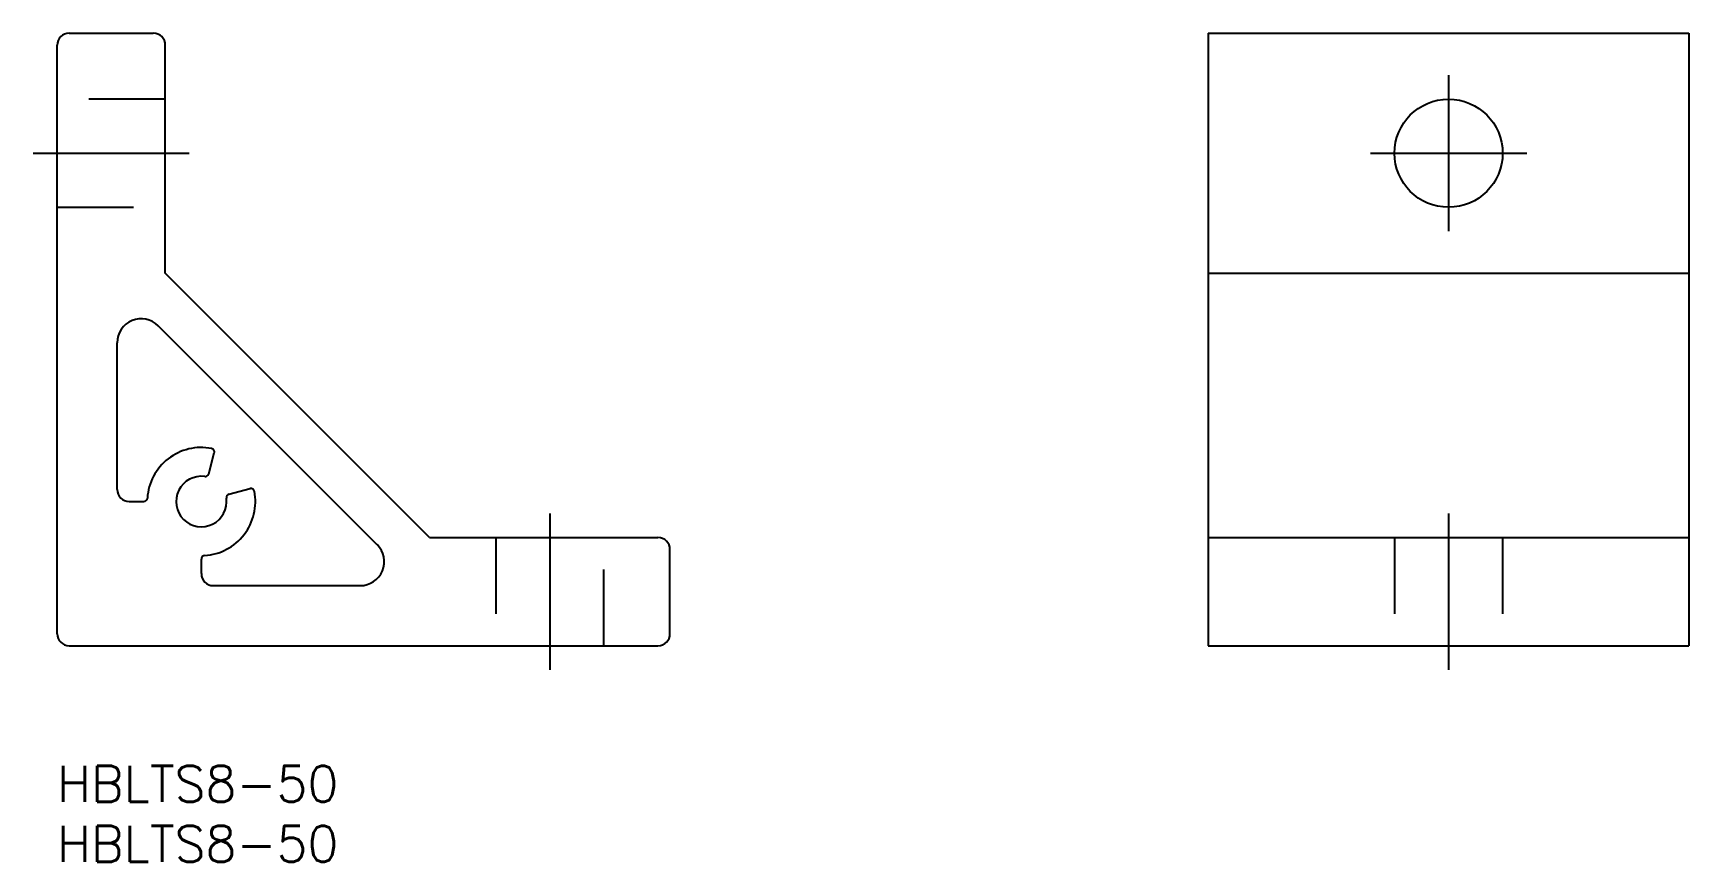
# Model space of a CAD drawing. Extents: x -2 to 136, y -8 to 61.
import ezdxf

# ---------------------------------------------------------------- set-up
doc = ezdxf.new("R2010")
doc.units = 0
doc.header["$LTSCALE"] = 0.5
doc.linetypes.add('CENTER', pattern=[50.8, 31.75, -6.35, 6.35, -6.35])
doc.linetypes.add('DASHED', pattern=[19.05, 12.7, -6.35])
for name, color, linetype in [('MSM_CENTER', 1, 'CENTER'), ('MSM_CONTINUOUS', 7, 'CONTINUOUS'), ('MSM_DASHED', 4, 'DASHED'), ('MSM_PART_NUMBER', 7, 'CONTINUOUS')]:
    doc.layers.add(name, color=color, linetype=linetype)
doc.styles.get("Standard").update_dxf_attribs({"font": 'txt.shx', "height": 1, "bigfont": 'bigfont.shx'})

# ---------------------------------------------------------------- blocks, each defined once
blk = doc.blocks.new('*U18')
at = {"layer": 'MSM_PART_NUMBER'}
blk.add_text('HBLTS8-50', height=3, dxfattribs=at).set_placement((0, -3))
blk = doc.blocks.new('*U19')
at = {"layer": 'MSM_PART_NUMBER'}
blk.add_text('HBLTS8-50', height=3, dxfattribs=at).set_placement((0, -8))

msp = doc.modelspace()

# ---------------------------------------------------------------- linework, layer by layer
at = {"layer": 'MSM_CENTER'}
for p, q in [((115.79, 57.5), (115.79, 44.5)), ((-2, 51), (11, 51)), ((109.29, 51), (122.29, 51)), ((41, 21), (41, 8)), ((115.79, 21), (115.79, 8))]:
    msp.add_line(p, q, dxfattribs=at)
at = {"layer": 'MSM_CONTINUOUS'}
for p, q in [((1, 61), (8, 61)), ((95.79, 61), (95.79, 10)), ((95.79, 61), (135.79, 61)), ((135.79, 61), (135.79, 10)), ((0, 11), (0, 60)), ((9, 41), (9, 60)), ((31, 19), (9, 41)), ((95.79, 41), (135.79, 41)), ((26.64, 18.41), (8.41, 36.64)), ((5, 23), (5, 35.22)), ((12.62, 24.3), (13.08, 26.05)), ((14.3, 22.62), (16.05, 23.08)), ((6, 22), (7.21, 22)), ((31, 19), (50, 19)), ((51, 11), (51, 18)), ((95.79, 19), (135.79, 19)), ((12, 16), (12, 17.21)), ((13, 15), (25.22, 15)), ((1, 10), (50, 10)), ((95.79, 10), (135.79, 10))]:
    msp.add_line(p, q, dxfattribs=at)
msp.add_circle((115.79, 51), 4.5, dxfattribs=at)
for centre, radius, start, end in [((1, 60), 1, 90, 180), ((8, 60), 1, 0, 90), ((7, 35.22), 2, 45, 180), ((12, 22), 4.5, 79.096, 176.4167), ((12.79, 26.12), 0.3, 345, 79.096), ((12, 22), 2.1, 82.1808, 7.8192), ((12.33, 24.38), 0.3, 262.1808, 345), ((6, 23), 1, 180, 270), ((7.21, 22.3), 0.3, 270, 356.4167), ((12, 22), 4.5, 273.5833, 10.904), ((14.38, 22.33), 0.3, 105, 187.8192), ((16.12, 22.79), 0.3, 10.904, 105), ((25.22, 17), 2, 270, 45), ((50, 18), 1, 0, 90), ((12.3, 17.21), 0.3, 93.5833, 180), ((13, 16), 1, 180, 270), ((1, 11), 1, 180, 270), ((50, 11), 1, 270, 0)]:
    msp.add_arc(centre, radius, start, end, dxfattribs=at)
at = {"layer": 'MSM_DASHED'}
for p, q in [((9, 55.5), (0, 55.5)), ((0, 46.5), (9, 46.5)), ((36.5, 19), (36.5, 10)), ((45.5, 10), (45.5, 19)), ((111.29, 19), (111.29, 10)), ((120.29, 19), (120.29, 10))]:
    msp.add_line(p, q, dxfattribs=at)

# ---------------------------------------------------------------- block references
at = {"layer": 'MSM_CONTINUOUS'}
for name in ['*U18', '*U19']:
    msp.add_blockref(name, (0, 0), dxfattribs=at)

doc.saveas('drawing.dxf')
